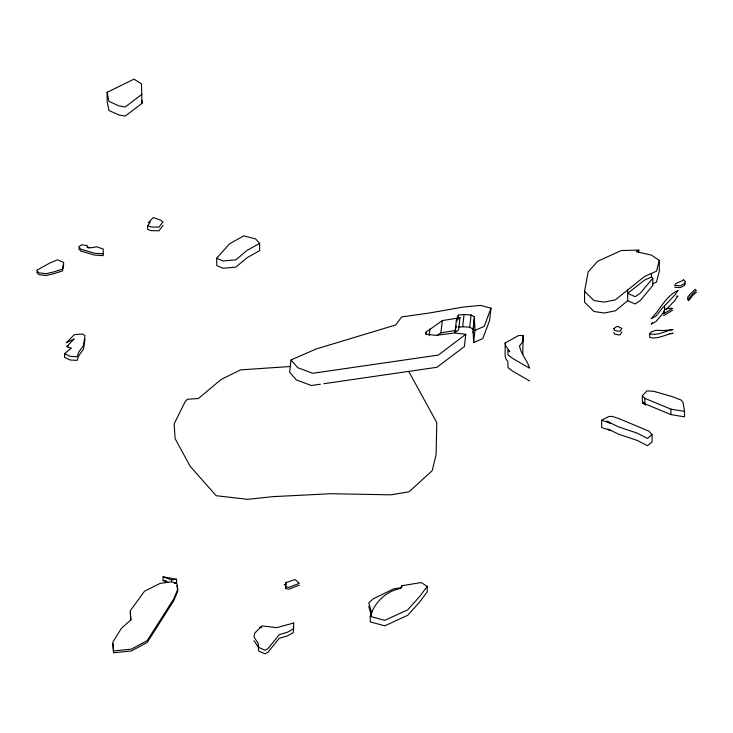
<?xml version="1.0" encoding="UTF-8"?>
<svg xmlns="http://www.w3.org/2000/svg" width="733" height="733" viewBox="0 0 733 733"><rect width="100%" height="100%" fill="white"/><g stroke="black" fill="none" stroke-linecap="round" stroke-linejoin="round"><path stroke-width="1.1" d="M285.568 586.748L285.76 582.598L295.087 579.556L299.302 583.303L288.967 587.362L285.568 586.748L285.568 588.562L288.967 589.185L299.302 585.126M285.568 588.562L285.788 583.871M523.179 335.577L522.748 341.853L519.514 345.939C520.961 354.131 527.265 360.297 529.62 368.204L512.798 358.501L508.042 354.919L507.859 350.154L509.792 351.712L505.752 345.939L505.138 342.989L518.717 335.467L523.179 335.577L522.748 354.598M293.731 626.651L293.292 632.643L287.327 635.942L279.291 638.287L267.939 652.26L265.062 653.845L258.786 651.133L258.098 646.781L253.984 640.715M425.891 334.266L426.139 332.049L442.292 320.596L460.003 317.737L458.62 329.969L454.973 332.553L456.357 320.33L458.382 315.08L464.071 314.521L471.099 314.961L474.462 316.876L473.078 329.108L473.61 342.577L482.818 338.6L489.607 320.413L490.991 308.181L480.481 305.395L462.569 307.154L430.051 312.899L401.666 316.958L395.71 324.966L316.07 349.018L291.01 359.967L289.627 372.199L296.334 379.905L311.378 385.512L320.431 384.202M429.19 335.641L429.95 328.97M437.381 335.219L440.899 332.828L442.292 320.596M456.045 328.201L456.302 325.974M456.806 321.53L457.181 318.195M457.997 318.415L458.382 315.08M458.125 327.193L462.679 326.744L464.071 314.521M426.139 332.049L426.166 334.184L435.805 335.366L454.735 332.974L465.794 334.321L464.401 346.544L436.923 367.288L323.821 383.707M473.078 329.108L469.706 327.193L471.099 314.961M473.115 332.993L474.462 316.876M473.61 342.577L475.002 330.345L474.498 320.761M613.713 332.416L614.73 334.12L618.533 334.908L620.292 334.688L621.841 331.847M85.028 339.242L83.47 349.055L78.852 355.615L77.084 360.389L70.194 360.004L64.559 357.374L64.559 353.737L71.385 348.019L67.784 347.451L68.27 344.904L74.39 338.829L66.19 342.824L74.363 334.669L82.426 334.001L85.028 335.604L83.47 345.417L78.852 351.968L77.084 356.742L70.194 356.357L64.559 353.737M63.698 264.237L62.562 270.908L54.077 273.656L46.188 275.535L39.014 274.673L36.65 272.145M627.677 289.782L627.677 300.704L615.354 310.81L604.194 313.028L594.051 311.498L584.567 302.225L584.567 291.303L588.159 271.97L597.597 261.278L621.355 250.53L638.791 250.072L638.791 252.253M664.565 309.473L663.283 313.394L664.254 313.55L672.518 308.391L668.139 308.336L664.565 309.473L664.565 305.835M664.144 313.275L664.565 311.296L656.136 321.439L651.206 324.178L652.553 322.529M638.791 250.072L636.281 251.758L651.316 255.057L659.297 260.38L656.493 271.192L644.545 276.469L615.354 299.879L604.194 302.106L594.051 300.576L584.567 291.303M370.22 616.407C374.196 602.618 386.438 590.853 400.694 588.443L401.73 585.759L421.182 582.543L427.211 586.363L427.211 591.824L420.137 601.427L407.695 615.326L384.733 625.817L370.22 621.868L370.22 616.407L384.733 620.356L407.695 609.865L420.137 595.956L427.211 586.363M490.991 308.181L484.211 326.377L475.002 330.345M454.973 332.553L455.789 330.418L440.899 332.828M685.328 283.579L684.246 285.586L680.416 287.638L674.681 287.235M642.346 395.793L646.964 390.854L653.818 391.349L671.73 396.452L681.159 400.062L683.055 402.435L684.53 411.378L684.53 416.839L670.933 414.612L642.3 402.756L645.938 404.882L642.346 401.253L642.346 395.793L644.903 398.367L670.933 409.151L684.53 411.378M147.626 225.764L150.292 222.081L148.35 222.649L153.27 217.564L160.197 219.973L163.038 221.806L158.942 227.175L151.062 226.964L147.626 225.764L147.626 229.411L151.062 230.602L158.942 230.813L163.038 225.452M688.223 298.432L687.572 299.311L688.571 300.704L693.024 295.188L696.35 292.366M216.702 258.263L229.585 243.759L243.732 235.889L255.634 238.912L259.619 243.402L259.619 250.677L247.012 257.732L235.843 267.133L223.061 268.251L216.702 265.548L216.702 258.263L223.061 260.966L235.843 259.849L247.012 250.457L259.619 243.402M651.435 277.065L652.791 278.32L640.074 293.447L635.163 296.673L627.677 293.42L644.545 280.107L651.435 277.065L651.435 273.427M649.704 333.817L651.674 331.692L656.127 330.29L663.191 330.546L673.041 329.603C665.262 330.803 657.675 335.98 649.704 333.817L649.704 337.455C657.675 339.626 665.262 334.44 673.041 333.24L669.916 333.652M666.04 309.738L674.891 300.411L677.943 296.004L676.586 296.279M601.656 420.22L608.811 416.5L612.202 416.39L619.174 418.699L649.026 431.206L652.068 434.678L647.505 438.444L637.188 433.111L618.533 426.881L606.585 421.099L610.479 423.28L601.656 420.22L601.656 427.504L610.479 430.564L607.556 428.933M141.955 94.3L125.224 106.991L119.012 105.882L108.915 101.392L107.128 92.276L134.02 79.155L141.478 83.883L141.955 103.408L125.224 116.089L119.012 114.989L108.915 110.5L107.128 101.374L107.128 92.276M465.794 334.321L438.316 355.065L312.762 373.289L297.726 367.682L291.01 359.967M456.357 320.33L460.003 317.737M672.518 310.215L664.254 315.373L663.283 315.217M66.19 346.462L68.242 345.463M652.443 283.9L656.493 282.113L659.297 271.302L659.297 260.38M285.769 584.302L284.239 584.778L285.76 584.412L285.76 582.598M261.754 627.127L259.684 627.485L261.214 627.659M168.361 582.423L163.074 580.454L163.074 576.816L171.522 579.959L176.543 579.253L176.543 582.891L174.536 583.175M171.522 581.782L160.087 583.404L144.575 591.155L130.272 610.726L130.895 619.852L121.385 628.373L112.864 642.044L113.542 650.959L131.326 649.154L147.168 640.66L173.675 599.035L177.78 589.25L176.955 583.798L171.522 581.782L171.522 579.959M290.625 366.482L240.543 369.881L221.183 379.437L198.377 398.514L187.309 399.283L185.165 401.702L174.124 423.903L175.132 438.682L190.149 466.261L216.162 495.71L247.745 499.329L272.703 496.653L331.023 493.721L390.9 494.839L409.096 491.779L432.213 470.659L436.135 454.323L436.786 422.602L408.877 371.668M103.188 253.829L94.814 253.288L80.905 249.257L78.678 246.893L81.73 244.785L87.2 245.564L87.868 247.708L92.331 247.672L96.536 246.737L103.252 249.073L103.188 255.643L94.814 255.111L80.905 251.071L78.678 248.716M462.679 326.744L469.706 327.193M87.978 247.497L89.545 247.727L87.035 246.856L87.2 247.387M163.074 576.816L176.543 579.253M163.074 580.454L166.446 581.067M174.298 582.488L176.543 582.891M609.572 429.831L618.533 434.165L637.188 440.396L647.505 445.719L652.068 441.962L652.068 434.678M627.677 300.704L635.163 303.957L640.074 300.732L652.791 285.604L652.791 278.32M529.62 380.949L512.798 371.246L508.042 367.664L507.859 362.899M508.061 361.983L505.752 358.675L505.138 355.734L505.138 342.989M368.754 606.374L371.402 615.784M176.955 585.621L177.78 591.064L173.675 600.858L147.168 642.475L131.326 650.977L113.542 652.773L112.864 643.858M130.272 612.541L130.822 620.539M141.808 100.274L141.955 103.408M670.933 409.151L670.933 414.612M644.903 398.367L644.903 403.828M401.73 585.759L401.73 587.582L393.612 588.92L373.354 598.769L368.754 602.728L371.695 613.182L371.695 611.368M293.731 623.004L293.292 628.996L287.327 632.295L279.291 634.65L267.939 648.613L265.062 650.198L258.786 647.486L258.098 643.143L253.984 637.069L254.892 632.936L261.974 625.927L276.717 627.65L293.731 623.004M613.713 328.778L614.73 330.473L618.533 331.27L620.292 331.05L621.841 328.21L619.376 327.459L618.744 326.533L616.16 326.753L613.713 328.778M63.698 262.423L62.562 269.093L54.077 271.842L46.188 273.721L39.014 272.859L36.65 270.321L49.697 263.083L57.412 259.812L63.698 262.423M685.328 281.756L684.246 283.763L680.416 285.824L674.681 285.412L675.945 283.488L682.799 280.51L683.477 279.511L685.328 281.756M677.943 290.543L674.891 294.941L661.872 308.675L656.136 315.978L651.206 318.718C660.158 309.638 665.885 295.83 677.943 290.543M689.551 294.831L687.572 297.497L688.571 298.89L693.024 293.365L696.35 290.543L695.168 289.297L689.551 294.831"/></g></svg>
